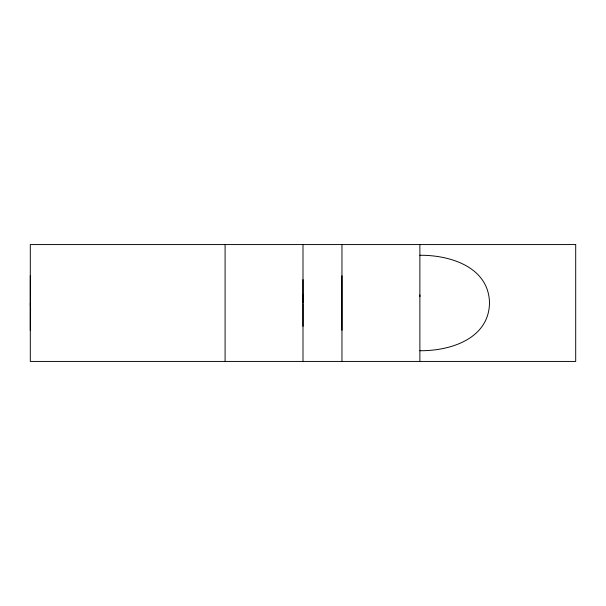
<?xml version="1.0" encoding="UTF-8"?>
<svg xmlns="http://www.w3.org/2000/svg" width="606" height="606" viewBox="0 0 606 606"><rect width="100%" height="100%" fill="white"/><g stroke="black" fill="none" stroke-linecap="round" stroke-linejoin="round"><path stroke-width="0.91" d="M30.3 330.27L30.3 303.409M30.3 302.591L30.3 275.73M303 326.369L303 303.826M303 302.174L303 279.631M341.958 330.27L341.958 275.76M419.882 296.584L419.882 294.933M419.89 255.277C447.948 254.997 485.073 265.496 489.163 298.008A31.012 23.657 -90 0 1 489.163 307.992C485.065 340.504 447.948 351.003 419.89 350.722M419.882 244.566L419.882 361.434M341.958 244.566L341.958 361.434M303 244.566L303 361.434M225.091 244.566L225.091 361.434M30.626 310.014A25.482 3.651 88.7 0 1 30.323 303M302.682 294.448A23.376 2.439 89.1 0 1 302.992 303M575.7 244.566L30.3 244.566L30.3 361.434L575.7 361.434L575.7 244.566"/></g></svg>
